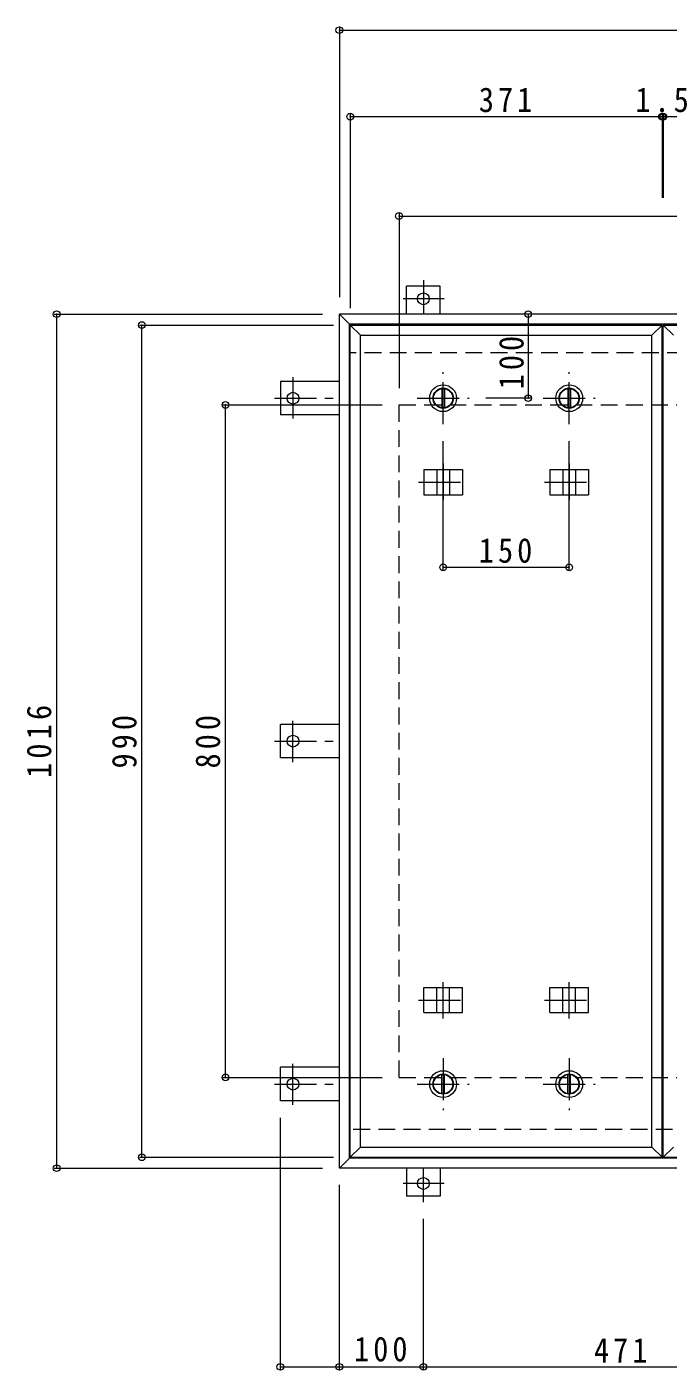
# Model space of a CAD drawing. Units: millimetres at full size, sheet at 1:10. Extents: x -2620 to 2719, y -1962 to 1857.
# Drawn here: x -2404 to -1641, y -267 to 1331 of the extents above; entities that cross this region are included whole.
import ezdxf

# ---------------------------------------------------------------- set-up
doc = ezdxf.new("R2010")
doc.units = ezdxf.units.MM
doc.header["$LTSCALE"] = 10
doc.header["$PDMODE"] = 32
doc.header["$PDSIZE"] = 8
doc.linetypes.add('CHAIN1', pattern=[8, 5, -1, 1, -1])
doc.linetypes.add('DASHED2', pattern=[3, 2, -1])
for name, color, linetype, lineweight in [('0-1_躯体', 2, 'DASHED2', 9), ('0-2_仕上', 4, 'Continuous', 9), ('0-3_建具', 4, 'Continuous', 9), ('0-C', 2, 'Continuous', 9), ('0-E', 3, 'Continuous', 9), ('0-F', 7, 'Continuous', 9)]:
    doc.layers.add(name, color=color, linetype=linetype, lineweight=lineweight)
doc.styles.add('ＭＳ ゴシック', font='')
doc.styles.get('ＭＳ ゴシック').set_extended_font_data('MS Gothic')

msp = doc.modelspace()

# ---------------------------------------------------------------- linework, layer by layer
at = {"layer": '0-1_躯体'}
for p, q in [((-902.35, 942.92), (-2020.35, 942.92)), ((-1961.35, 880.92), (-961.35, 880.92)), ((-1961.35, 80.92), (-1961.35, 880.92)), ((-1961.35, 80.92), (-961.35, 80.92)), ((-1275.85, 18.92), (-2020.35, 18.92))]:
    msp.add_line(p, q, dxfattribs=at)
at = {"layer": '0-2_仕上'}
for p, q in [((-2019.35, -14.08), (-2019.35, 975.92)), ((-1648.35, -14.08), (-1648.35, 975.92)), ((-1646.85, -14.08), (-1646.85, 975.92)), ((-2007.35, -2.08), (-2007.35, 963.92)), ((-1660.35, -2.08), (-1660.35, 963.92))]:
    msp.add_line(p, q, dxfattribs=at)
for points in [[(-2007.35, 963.92), (-2019.35, 975.92), (-1648.35, 975.92)], [(-2007.35, 963.92), (-1660.35, 963.92), (-1648.35, 975.92)], [(-1634.85, 963.92), (-1646.85, 975.92), (-1275.85, 975.92)], [(-2007.35, -2.08), (-2019.35, -14.08), (-1648.35, -14.08)], [(-2007.35, -2.08), (-1660.35, -2.08), (-1648.35, -14.08)], [(-1634.85, -2.08), (-1646.85, -14.08), (-1275.85, -14.08)]]:
    msp.add_lwpolyline(points, dxfattribs=at)
at = {"layer": '0-3_建具', "color": 2}
for p, q in [((-2032.35, 988.92), (-2020.35, 976.92)), ((-890.35, 988.92), (-2032.35, 988.92)), ((-2032.35, -27.08), (-2032.35, 988.92)), ((-902.35, 976.92), (-2020.35, 976.92)), ((-2020.35, -15.08), (-2020.35, 976.92)), ((-2032.35, -27.08), (-2020.35, -15.08)), ((-902.35, -15.08), (-2020.35, -15.08)), ((-890.35, -27.08), (-2032.35, -27.08))]:
    msp.add_line(p, q, dxfattribs=at)
at = {"layer": '0-3_建具'}
for p, q in [((-1931.94, 803.92), (-1931.94, 773.92)), ((-1931.94, 803.92), (-1885.76, 803.92)), ((-1916.35, 803.92), (-1916.35, 773.92)), ((-1901.35, 803.92), (-1901.35, 773.92)), ((-1885.76, 803.92), (-1885.76, 773.92)), ((-1781.94, 803.92), (-1781.94, 773.92)), ((-1781.94, 803.92), (-1735.76, 803.92)), ((-1766.35, 803.92), (-1766.35, 773.92)), ((-1751.35, 803.92), (-1751.35, 773.92)), ((-1735.76, 803.92), (-1735.76, 773.92)), ((-1931.94, 773.92), (-1885.76, 773.92)), ((-1781.94, 773.92), (-1735.76, 773.92)), ((-1931.94, 157.92), (-1931.94, 187.92)), ((-1931.94, 187.92), (-1885.76, 187.92)), ((-1916.35, 157.92), (-1916.35, 187.92)), ((-1901.35, 157.92), (-1901.35, 187.92)), ((-1885.76, 157.92), (-1885.76, 187.92)), ((-1781.94, 157.92), (-1781.94, 187.92)), ((-1781.94, 187.92), (-1735.76, 187.92)), ((-1766.35, 157.92), (-1766.35, 187.92)), ((-1751.35, 157.92), (-1751.35, 187.92)), ((-1735.76, 157.92), (-1735.76, 187.92)), ((-1931.94, 157.92), (-1885.76, 157.92)), ((-1781.94, 157.92), (-1735.76, 157.92))]:
    msp.add_line(p, q, dxfattribs=at)
at = {"layer": '0-3_建具', "linetype": 'CHAIN1'}
for p, q in [((-1908.85, 811.04), (-1908.85, 767.8)), ((-1758.85, 811.04), (-1758.85, 767.8)), ((-1938.26, 788.92), (-1879.44, 788.92)), ((-1788.26, 788.92), (-1729.44, 788.92)), ((-1908.85, 150.81), (-1908.85, 194.04)), ((-1758.85, 150.81), (-1758.85, 194.04)), ((-1938.26, 172.92), (-1879.44, 172.92)), ((-1788.26, 172.92), (-1729.44, 172.92))]:
    msp.add_line(p, q, dxfattribs=at)
at = {"layer": '0-C', "linetype": 'CHAIN1'}
for p, q in [((-1908.85, 857.92), (-1908.85, 919.92)), ((-1758.85, 857.92), (-1758.85, 919.92)), ((-1939.85, 888.92), (-1877.85, 888.92)), ((-1789.85, 888.92), (-1727.85, 888.92)), ((-1908.85, 103.92), (-1908.85, 41.92)), ((-1758.85, 103.92), (-1758.85, 41.92)), ((-1939.85, 72.92), (-1877.85, 72.92)), ((-1789.85, 72.92), (-1727.85, 72.92))]:
    msp.add_line(p, q, dxfattribs=at)
at = {"layer": '0-C'}
for p, q in [((-1910.35, 900.33), (-1910.35, 877.52)), ((-1907.35, 900.33), (-1907.35, 877.52)), ((-1760.35, 900.33), (-1760.35, 877.52)), ((-1757.35, 900.33), (-1757.35, 877.52)), ((-1910.35, 61.52), (-1910.35, 84.33)), ((-1907.35, 61.52), (-1907.35, 84.33)), ((-1760.35, 61.52), (-1760.35, 84.33)), ((-1757.35, 61.52), (-1757.35, 84.33))]:
    msp.add_line(p, q, dxfattribs=at)
for centre, radius in [((-1908.85, 888.92), 16), ((-1908.85, 888.92), 12), ((-1908.85, 888.92), 11.5), ((-1758.85, 888.92), 16), ((-1758.85, 888.92), 12), ((-1758.85, 888.92), 11.5), ((-1908.85, 72.92), 16), ((-1908.85, 72.92), 12), ((-1908.85, 72.92), 11.5), ((-1758.85, 72.92), 16), ((-1758.85, 72.92), 12), ((-1758.85, 72.92), 11.5)]:
    msp.add_circle(centre, radius, dxfattribs=at)
at = {"layer": '0-E', "linetype": 'CHAIN1'}
for p, q in [((-1932.35, 1029.28), (-1932.35, 989.12)), ((-1907.51, 1007.12), (-1956.39, 1007.12)), ((-2087.55, 913.76), (-2087.55, 864.88)), ((-2109.71, 888.92), (-2032.35, 888.92)), ((-2087.55, 456.08), (-2087.55, 504.97)), ((-2109.71, 480.92), (-2032.35, 480.92)), ((-2087.55, 48.08), (-2087.55, 96.97)), ((-2109.71, 72.92), (-2032.35, 72.92)), ((-1932.35, -67.43), (-1932.35, -27.28)), ((-1907.51, -45.28), (-1956.39, -45.28))]:
    msp.add_line(p, q, dxfattribs=at)
at = {"layer": '0-E'}
for p, q in [((-1912.35, 1022.12), (-1952.35, 1022.12)), ((-1952.35, 988.92), (-1952.35, 1022.12)), ((-1912.35, 988.92), (-1912.35, 1022.12)), ((-2102.55, 908.92), (-2102.55, 868.92)), ((-2032.35, 908.92), (-2102.55, 908.92)), ((-2032.35, 868.92), (-2102.55, 868.92)), ((-2102.55, 460.92), (-2102.55, 500.92)), ((-2032.35, 500.92), (-2102.55, 500.92)), ((-2032.35, 460.92), (-2102.55, 460.92)), ((-2102.55, 52.92), (-2102.55, 92.92)), ((-2032.35, 92.92), (-2102.55, 92.92)), ((-2032.35, 52.92), (-2102.55, 52.92)), ((-1952.35, -27.08), (-1952.35, -60.28)), ((-1912.35, -27.08), (-1912.35, -60.28)), ((-1912.35, -60.28), (-1952.35, -60.28))]:
    msp.add_line(p, q, dxfattribs=at)
for centre in [(-1932.35, 1007.12), (-2087.55, 888.92), (-2087.55, 480.92), (-2087.55, 72.92), (-1932.35, -45.28)]:
    msp.add_circle(centre, 7, dxfattribs=at)
at = {"layer": '0-F'}
for p, q in [((-2032.35, 1329.64), (-2032.35, 1008.92)), ((-2032.35, 1326.64), (-890.35, 1326.64)), ((-2019.35, 1226.84), (-2019.35, 995.92)), ((-2019.35, 1223.84), (-1648.35, 1223.84)), ((-1648.35, 1226.84), (-1648.35, 1127.34)), ((-1648.35, 1223.84), (-1646.85, 1223.84)), ((-1646.85, 1226.84), (-1646.85, 1127.34)), ((-1646.85, 1223.84), (-1275.85, 1223.84)), ((-1961.35, 1108.64), (-1961.35, 900.92)), ((-1961.35, 1105.64), (-961.35, 1105.64)), ((-2371.75, 988.92), (-2052.35, 988.92)), ((-2368.75, 988.92), (-2368.75, -27.08)), ((-2270.31, 975.92), (-2039.35, 975.92)), ((-2267.31, -14.08), (-2267.31, 975.92)), ((-1807.68, 988.92), (-1807.68, 888.92)), ((-2170.86, 880.92), (-1981.35, 880.92)), ((-2167.86, 80.92), (-2167.86, 880.92)), ((-1804.68, 888.92), (-1857.85, 888.92)), ((-1908.85, 684.71), (-1908.85, 837.92)), ((-1758.85, 684.71), (-1758.85, 837.92)), ((-1908.85, 687.71), (-1758.85, 687.71)), ((-2170.86, 80.92), (-1981.35, 80.92)), ((-2102.55, -266.33), (-2102.55, 32.92)), ((-2270.31, -14.08), (-2039.35, -14.08)), ((-2371.75, -27.08), (-2052.35, -27.08)), ((-2032.35, -266.33), (-2032.35, -47.08)), ((-1932.35, -266.33), (-1932.35, -87.43)), ((-2102.55, -263.33), (-2032.35, -263.33)), ((-2032.35, -263.33), (-1932.35, -263.33)), ((-1932.35, -263.33), (-1461.35, -263.33))]:
    msp.add_line(p, q, dxfattribs=at)
for p in [(-2032.35, 1326.64), (-2019.35, 1223.84), (-1648.35, 1223.84), (-1646.85, 1223.84), (-1961.35, 1105.64), (-2368.75, 988.92), (-1807.68, 988.92), (-2267.31, 975.92), (-2167.86, 880.92), (-1807.68, 888.92), (-1908.85, 687.71), (-1758.85, 687.71), (-2167.86, 80.92), (-2267.31, -14.08), (-2368.75, -27.08), (-2102.55, -263.33), (-2032.35, -263.33), (-1932.35, -263.33)]:
    msp.add_point(p, dxfattribs=at)

# ---------------------------------------------------------------- texts
at = {"layer": '0-F', "color": 2, "char_height": 29.33, "attachment_point": 7, "style": 'ＭＳ ゴシック'}
for s, insert in [('\\T1.27;\\W0.9;371', (-1866.35, 1228.84)), ('\\T1.27;\\W0.9;1.5', (-1680.1, 1228.84)), ('\\T1.27;\\W0.9;150', (-1866.35, 692.71)), ('\\T1.27;\\W0.9;100', (-2014.85, -257.33)), ('\\T1.27;\\W0.9;471', (-1729.35, -258.33))]:
    msp.add_mtext(s, dxfattribs=dict(at, insert=insert))
at = {"layer": '0-F', "color": 2, "char_height": 29.33, "attachment_point": 7, "rotation": 90, "style": 'ＭＳ ゴシック'}
for s, insert in [('\\T1.27;\\W0.9;100', (-1812.68, 899.48)), ('\\T1.28;\\W0.9;1016', (-2374.75, 437.17)), ('\\T1.27;\\W0.9;990', (-2273.31, 448.42)), ('\\T1.27;\\W0.9;800', (-2173.86, 448.42))]:
    msp.add_mtext(s, dxfattribs=dict(at, insert=insert))

doc.saveas('drawing.dxf')
